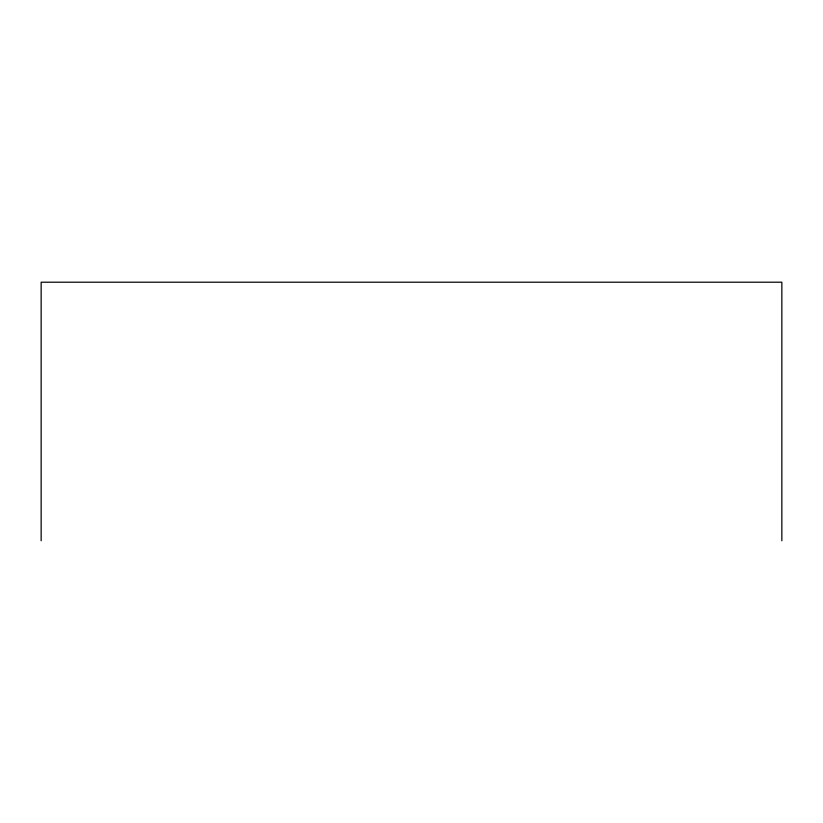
<?xml version="1.0" encoding="UTF-8"?>
<svg xmlns="http://www.w3.org/2000/svg" width="823" height="823" viewBox="0 0 823 823"><rect width="100%" height="100%" fill="white"/><g stroke="black" fill="none" stroke-linecap="round" stroke-linejoin="round"><path stroke-width="1.23" d="M781.85 540.793L781.85 282.207L41.15 282.207L41.15 540.793"/></g></svg>
